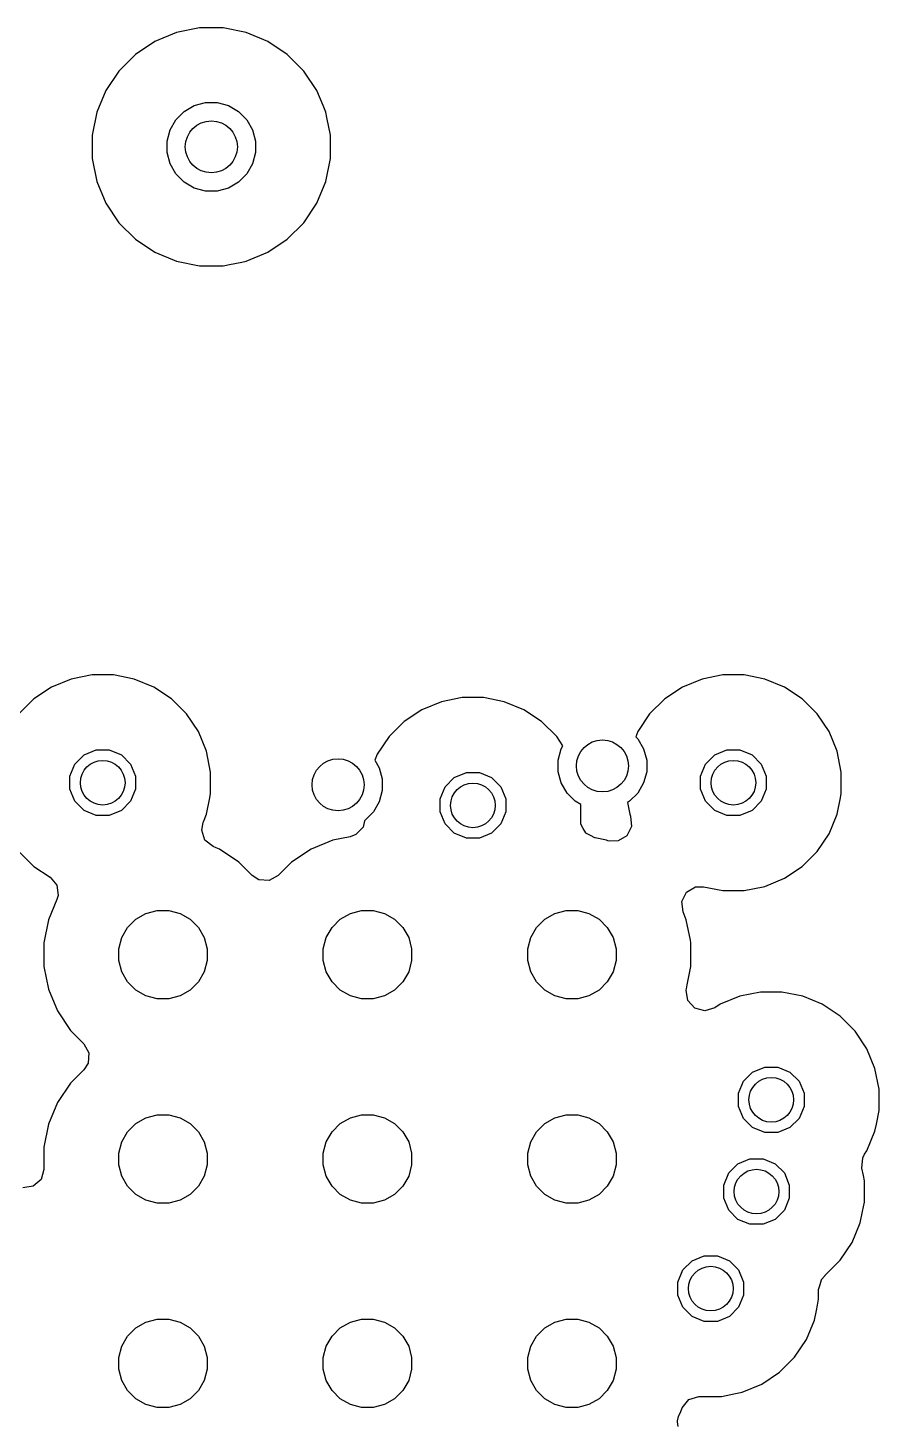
# Model space of a CAD drawing. Header units: inches. Extents: x 5.12 to 6.15, y -4.12 to -1.79.
# Drawn here: x 5.5452 to 5.7706, y -3.0134 to -2.644 of the extents above; entities that cross this region are included whole.
import ezdxf

# ---------------------------------------------------------------- set-up
doc = ezdxf.new("R2010")
doc.units = ezdxf.units.IN
doc.header["$MEASUREMENT"] = 0
doc.layers.add('In2.Cu', color=33, linetype='CONTINUOUS', true_color=0xce7d2c)

msp = doc.modelspace()

# ---------------------------------------------------------------- linework, layer by layer
at = {"layer": 'In2.Cu', "linetype": 'CONTINUOUS'}
for p, q in [((5.59064, -2.64404), (5.58455, -2.64525)), ((5.59685, -2.64404), (5.59064, -2.64404)), ((5.59064, -2.64404), (5.59064, -2.64404)), ((5.60294, -2.64525), (5.59685, -2.64404)), ((5.59685, -2.64404), (5.59685, -2.64404)), ((5.57882, -2.64762), (5.57366, -2.65107)), ((5.58455, -2.64525), (5.57882, -2.64762)), ((5.57882, -2.64762), (5.57882, -2.64762)), ((5.58455, -2.64525), (5.58455, -2.64525)), ((5.60867, -2.64762), (5.60294, -2.64525)), ((5.60294, -2.64525), (5.60294, -2.64525)), ((5.61384, -2.65107), (5.60867, -2.64762)), ((5.60867, -2.64762), (5.60867, -2.64762)), ((5.57366, -2.65107), (5.56927, -2.65546)), ((5.57366, -2.65107), (5.57366, -2.65107)), ((5.61823, -2.65546), (5.61384, -2.65107)), ((5.61384, -2.65107), (5.61384, -2.65107)), ((5.56927, -2.65546), (5.56582, -2.66062)), ((5.56927, -2.65546), (5.56927, -2.65546)), ((5.62167, -2.66062), (5.61823, -2.65546)), ((5.61823, -2.65546), (5.61823, -2.65546)), ((5.56582, -2.66062), (5.56344, -2.66636)), ((5.56582, -2.66062), (5.56582, -2.66062)), ((5.62168, -2.66062), (5.62167, -2.66062)), ((5.62333, -2.66461), (5.62168, -2.66062)), ((5.56344, -2.66636), (5.56223, -2.67245)), ((5.56344, -2.66636), (5.56344, -2.66636)), ((5.58438, -2.66836), (5.58656, -2.66618)), ((5.58656, -2.66618), (5.58923, -2.66464)), ((5.58923, -2.66464), (5.5922, -2.66384)), ((5.5922, -2.66384), (5.59529, -2.66384)), ((5.59529, -2.66384), (5.59827, -2.66464)), ((5.59827, -2.66464), (5.60094, -2.66618)), ((5.60094, -2.66618), (5.60312, -2.66836)), ((5.62405, -2.66636), (5.62333, -2.66461)), ((5.62434, -2.66779), (5.62405, -2.66636)), ((5.58283, -2.67103), (5.58438, -2.66836)), ((5.60312, -2.66836), (5.60466, -2.67103)), ((5.62526, -2.67245), (5.62434, -2.66779)), ((5.56223, -2.67245), (5.56223, -2.67866)), ((5.58204, -2.67401), (5.58283, -2.67103)), ((5.58204, -2.67709), (5.58204, -2.67401)), ((5.60466, -2.67103), (5.60546, -2.67401)), ((5.60546, -2.67401), (5.60546, -2.67709)), ((5.62526, -2.67866), (5.62526, -2.67245)), ((5.62526, -2.67245), (5.62526, -2.67245)), ((5.62526, -2.67245), (5.62526, -2.67245)), ((5.58283, -2.68007), (5.58204, -2.67709)), ((5.60546, -2.67709), (5.60466, -2.68007)), ((5.56223, -2.67866), (5.56344, -2.68474)), ((5.58438, -2.68274), (5.58283, -2.68007)), ((5.60466, -2.68007), (5.60312, -2.68274)), ((5.62405, -2.68474), (5.62526, -2.67866)), ((5.56344, -2.68474), (5.56344, -2.68474)), ((5.56344, -2.68474), (5.56582, -2.69048)), ((5.58656, -2.68492), (5.58438, -2.68274)), ((5.58923, -2.68646), (5.58656, -2.68492)), ((5.60094, -2.68492), (5.59827, -2.68646)), ((5.60312, -2.68274), (5.60094, -2.68492)), ((5.62167, -2.69048), (5.62405, -2.68474)), ((5.5922, -2.68726), (5.58923, -2.68646)), ((5.59529, -2.68726), (5.5922, -2.68726)), ((5.59827, -2.68646), (5.59529, -2.68726)), ((5.56582, -2.69048), (5.56582, -2.69048)), ((5.56582, -2.69048), (5.56927, -2.69564)), ((5.61823, -2.69564), (5.62167, -2.69048)), ((5.56927, -2.69564), (5.56927, -2.69564)), ((5.56927, -2.69564), (5.57366, -2.70003)), ((5.61384, -2.70003), (5.61823, -2.69564)), ((5.57366, -2.70003), (5.57366, -2.70003)), ((5.57366, -2.70003), (5.57882, -2.70348)), ((5.57882, -2.70348), (5.57882, -2.70348)), ((5.57882, -2.70348), (5.58455, -2.70586)), ((5.60294, -2.70586), (5.60867, -2.70348)), ((5.60867, -2.70348), (5.61384, -2.70003)), ((5.58455, -2.70586), (5.58455, -2.70586)), ((5.58455, -2.70586), (5.59064, -2.70707)), ((5.59064, -2.70707), (5.59064, -2.70707)), ((5.59064, -2.70707), (5.59064, -2.70707)), ((5.59064, -2.70707), (5.59685, -2.70707)), ((5.59685, -2.70707), (5.59735, -2.70697)), ((5.59685, -2.70707), (5.59685, -2.70707)), ((5.59735, -2.70697), (5.59856, -2.70673)), ((5.59856, -2.70673), (5.60184, -2.70607)), ((5.59856, -2.70673), (5.59856, -2.70673)), ((5.60184, -2.70607), (5.60294, -2.70586)), ((5.55667, -2.81653), (5.55147, -2.81869)), ((5.56219, -2.81544), (5.55667, -2.81653)), ((5.55667, -2.81653), (5.55667, -2.81653)), ((5.56781, -2.81544), (5.56219, -2.81544)), ((5.56219, -2.81544), (5.56219, -2.81544)), ((5.57333, -2.81653), (5.56781, -2.81544)), ((5.56781, -2.81544), (5.56781, -2.81544)), ((5.57853, -2.81869), (5.57333, -2.81653)), ((5.57333, -2.81653), (5.57333, -2.81653)), ((5.72367, -2.81653), (5.71847, -2.81869)), ((5.72919, -2.81544), (5.72367, -2.81653)), ((5.72367, -2.81653), (5.72367, -2.81653)), ((5.73481, -2.81544), (5.72919, -2.81544)), ((5.72919, -2.81544), (5.72919, -2.81544)), ((5.74033, -2.81653), (5.73481, -2.81544)), ((5.73481, -2.81544), (5.73481, -2.81544)), ((5.74553, -2.81869), (5.74033, -2.81653)), ((5.74033, -2.81653), (5.74033, -2.81653)), ((5.55147, -2.81869), (5.54679, -2.82181)), ((5.55147, -2.81869), (5.55147, -2.81869)), ((5.58321, -2.82181), (5.57853, -2.81869)), ((5.57853, -2.81869), (5.57853, -2.81869)), ((5.66019, -2.82144), (5.65467, -2.82253)), ((5.66581, -2.82144), (5.66019, -2.82144)), ((5.66019, -2.82144), (5.66019, -2.82144)), ((5.67133, -2.82253), (5.66581, -2.82144)), ((5.66581, -2.82144), (5.66581, -2.82144)), ((5.71847, -2.81869), (5.71379, -2.82181)), ((5.71847, -2.81869), (5.71847, -2.81869)), ((5.75021, -2.82181), (5.74553, -2.81869)), ((5.74553, -2.81869), (5.74553, -2.81869)), ((5.54679, -2.82181), (5.54281, -2.82579)), ((5.54679, -2.82181), (5.54679, -2.82181)), ((5.58719, -2.82579), (5.58321, -2.82181)), ((5.58321, -2.82181), (5.58321, -2.82181)), ((5.64947, -2.82469), (5.64479, -2.82781)), ((5.65467, -2.82253), (5.64947, -2.82469)), ((5.64947, -2.82469), (5.64947, -2.82469)), ((5.65467, -2.82253), (5.65467, -2.82253)), ((5.67653, -2.82469), (5.67133, -2.82253)), ((5.67133, -2.82253), (5.67133, -2.82253)), ((5.68121, -2.82781), (5.67653, -2.82469)), ((5.67653, -2.82469), (5.67653, -2.82469)), ((5.71379, -2.82181), (5.70981, -2.82579)), ((5.71379, -2.82181), (5.71379, -2.82181)), ((5.75419, -2.82579), (5.75021, -2.82181)), ((5.75021, -2.82181), (5.75021, -2.82181)), ((5.59031, -2.83047), (5.58719, -2.82579)), ((5.58719, -2.82579), (5.58719, -2.82579)), ((5.64479, -2.82781), (5.64081, -2.83179)), ((5.64479, -2.82781), (5.64479, -2.82781)), ((5.68519, -2.83179), (5.68121, -2.82781)), ((5.68121, -2.82781), (5.68121, -2.82781)), ((5.70981, -2.82579), (5.70669, -2.83047)), ((5.70981, -2.82579), (5.70981, -2.82579)), ((5.75731, -2.83047), (5.75419, -2.82579)), ((5.75419, -2.82579), (5.75419, -2.82579)), ((5.59247, -2.83567), (5.59031, -2.83047)), ((5.59031, -2.83047), (5.59031, -2.83047)), ((5.59031, -2.83047), (5.59031, -2.83047)), ((5.64081, -2.83179), (5.63769, -2.83647)), ((5.64081, -2.83179), (5.64081, -2.83179)), ((5.68684, -2.83426), (5.68519, -2.83179)), ((5.68519, -2.83179), (5.68519, -2.83179)), ((5.70669, -2.83047), (5.70613, -2.83182)), ((5.70613, -2.83182), (5.70668, -2.83236)), ((5.70668, -2.83236), (5.70822, -2.83503)), ((5.70669, -2.83047), (5.70669, -2.83047)), ((5.75947, -2.83567), (5.75731, -2.83047)), ((5.75731, -2.83047), (5.75731, -2.83047)), ((5.75731, -2.83047), (5.75731, -2.83047)), ((5.56008, -2.83663), (5.56327, -2.83531)), ((5.56327, -2.83531), (5.56673, -2.83531)), ((5.56673, -2.83531), (5.56992, -2.83663)), ((5.59356, -2.84119), (5.59247, -2.83567)), ((5.59247, -2.83567), (5.59247, -2.83567)), ((5.59247, -2.83567), (5.59247, -2.83567)), ((5.63769, -2.83647), (5.63705, -2.83801)), ((5.63769, -2.83647), (5.63769, -2.83647)), ((5.6856, -2.83801), (5.68639, -2.83503)), ((5.68639, -2.83503), (5.68684, -2.83426)), ((5.70822, -2.83503), (5.70902, -2.83801)), ((5.72708, -2.83663), (5.73027, -2.83531)), ((5.73027, -2.83531), (5.73373, -2.83531)), ((5.73373, -2.83531), (5.73692, -2.83663)), ((5.76056, -2.84119), (5.75947, -2.83567)), ((5.75947, -2.83567), (5.75947, -2.83567)), ((5.75947, -2.83567), (5.75947, -2.83567)), ((5.55631, -2.84227), (5.55763, -2.83908)), ((5.55763, -2.83908), (5.56008, -2.83663)), ((5.56992, -2.83663), (5.57237, -2.83908)), ((5.57237, -2.83908), (5.57369, -2.84227)), ((5.63705, -2.83801), (5.63822, -2.84003)), ((5.63822, -2.84003), (5.63902, -2.84301)), ((5.6856, -2.84109), (5.6856, -2.83801)), ((5.70902, -2.83801), (5.70902, -2.84109)), ((5.72331, -2.84227), (5.72463, -2.83908)), ((5.72463, -2.83908), (5.72708, -2.83663)), ((5.73692, -2.83663), (5.73937, -2.83908)), ((5.73937, -2.83908), (5.74069, -2.84227)), ((5.55631, -2.84573), (5.55631, -2.84227)), ((5.57369, -2.84227), (5.57369, -2.84573)), ((5.59356, -2.84681), (5.59356, -2.84119)), ((5.63902, -2.84301), (5.63902, -2.84609)), ((5.65563, -2.84508), (5.65808, -2.84263)), ((5.65808, -2.84263), (5.66127, -2.84131)), ((5.66127, -2.84131), (5.66473, -2.84131)), ((5.66473, -2.84131), (5.66792, -2.84263)), ((5.66792, -2.84263), (5.67037, -2.84508)), ((5.68639, -2.84407), (5.6856, -2.84109)), ((5.70902, -2.84109), (5.70822, -2.84407)), ((5.72331, -2.84573), (5.72331, -2.84227)), ((5.74069, -2.84227), (5.74069, -2.84573)), ((5.76056, -2.84681), (5.76056, -2.84119)), ((5.55763, -2.84892), (5.55631, -2.84573)), ((5.57369, -2.84573), (5.57237, -2.84892)), ((5.59334, -2.84796), (5.59356, -2.84681)), ((5.63902, -2.84609), (5.63822, -2.84907)), ((5.65431, -2.84827), (5.65563, -2.84508)), ((5.67037, -2.84508), (5.67169, -2.84827)), ((5.68793, -2.84674), (5.68639, -2.84407)), ((5.69011, -2.84892), (5.68793, -2.84674)), ((5.70668, -2.84674), (5.7045, -2.84892)), ((5.70822, -2.84407), (5.70668, -2.84674)), ((5.72463, -2.84892), (5.72331, -2.84573)), ((5.74069, -2.84573), (5.73937, -2.84892)), ((5.76034, -2.84796), (5.76056, -2.84681)), ((5.56008, -2.85137), (5.55763, -2.84892)), ((5.57237, -2.84892), (5.56992, -2.85137)), ((5.59247, -2.85233), (5.59334, -2.84796)), ((5.63822, -2.84907), (5.63668, -2.85174)), ((5.65431, -2.85173), (5.65431, -2.84827)), ((5.67169, -2.84827), (5.67169, -2.85173)), ((5.69156, -2.84976), (5.69011, -2.84892)), ((5.69156, -2.85281), (5.69156, -2.84976)), ((5.7045, -2.84892), (5.70392, -2.84925)), ((5.70392, -2.84925), (5.70453, -2.85233)), ((5.72708, -2.85137), (5.72463, -2.84892)), ((5.73937, -2.84892), (5.73692, -2.85137)), ((5.75947, -2.85233), (5.76034, -2.84796)), ((5.56327, -2.85269), (5.56008, -2.85137)), ((5.56673, -2.85269), (5.56327, -2.85269)), ((5.56992, -2.85137), (5.56673, -2.85269)), ((5.59119, -2.85657), (5.59155, -2.85453)), ((5.59155, -2.85453), (5.59164, -2.85433)), ((5.59164, -2.85433), (5.59247, -2.85233)), ((5.63427, -2.85405), (5.63395, -2.85574)), ((5.6345, -2.85392), (5.63427, -2.85405)), ((5.63668, -2.85174), (5.6345, -2.85392)), ((5.65563, -2.85492), (5.65431, -2.85173)), ((5.65808, -2.85737), (5.65563, -2.85492)), ((5.67037, -2.85492), (5.66792, -2.85737)), ((5.67169, -2.85173), (5.67037, -2.85492)), ((5.69154, -2.85305), (5.69155, -2.85295)), ((5.69155, -2.85305), (5.69154, -2.85305)), ((5.69155, -2.85289), (5.69156, -2.85281)), ((5.69155, -2.85295), (5.69155, -2.85289)), ((5.69158, -2.85464), (5.69155, -2.85305)), ((5.69156, -2.85486), (5.69158, -2.85464)), ((5.69158, -2.8549), (5.69156, -2.85486)), ((5.69159, -2.85496), (5.69158, -2.8549)), ((5.69224, -2.85612), (5.69159, -2.85496)), ((5.70453, -2.85233), (5.70453, -2.85233)), ((5.70453, -2.85233), (5.70474, -2.85283)), ((5.70474, -2.85283), (5.70504, -2.85557)), ((5.73027, -2.85269), (5.72708, -2.85137)), ((5.73373, -2.85269), (5.73027, -2.85269)), ((5.73692, -2.85137), (5.73373, -2.85269)), ((5.75731, -2.85753), (5.75947, -2.85233)), ((5.59205, -2.85918), (5.59119, -2.85657)), ((5.63055, -2.8583), (5.62589, -2.85923)), ((5.63205, -2.85774), (5.63055, -2.8583)), ((5.63395, -2.85574), (5.63205, -2.85774)), ((5.66127, -2.85869), (5.65808, -2.85737)), ((5.66473, -2.85869), (5.66127, -2.85869)), ((5.66792, -2.85737), (5.66473, -2.85869)), ((5.69287, -2.85728), (5.69224, -2.85612)), ((5.69292, -2.85731), (5.69287, -2.85728)), ((5.69295, -2.85735), (5.69292, -2.85731)), ((5.69412, -2.85797), (5.69295, -2.85735)), ((5.69528, -2.85861), (5.69412, -2.85797)), ((5.69534, -2.85862), (5.69528, -2.85861)), ((5.69841, -2.85923), (5.69534, -2.85862)), ((5.7038, -2.85803), (5.70144, -2.85943)), ((5.70504, -2.85557), (5.7038, -2.85803)), ((5.75419, -2.86221), (5.75731, -2.85753)), ((5.54281, -2.86221), (5.54679, -2.86619)), ((5.5942, -2.86091), (5.59205, -2.85918)), ((5.59503, -2.86125), (5.5942, -2.86091)), ((5.59588, -2.86161), (5.59503, -2.86125)), ((5.60104, -2.86506), (5.59588, -2.86161)), ((5.59588, -2.86161), (5.59588, -2.86161)), ((5.59588, -2.86161), (5.59588, -2.86161)), ((5.62016, -2.86161), (5.61499, -2.86506)), ((5.62589, -2.85923), (5.62016, -2.86161)), ((5.62016, -2.86161), (5.62016, -2.86161)), ((5.62589, -2.85923), (5.62589, -2.85923)), ((5.69876, -2.85938), (5.69841, -2.85923)), ((5.69918, -2.85947), (5.69876, -2.85938)), ((5.70144, -2.85943), (5.69918, -2.85947)), ((5.75021, -2.86619), (5.75419, -2.86221)), ((5.60457, -2.86858), (5.60104, -2.86506)), ((5.60104, -2.86506), (5.60104, -2.86506)), ((5.61499, -2.86506), (5.61147, -2.86858)), ((5.61499, -2.86506), (5.61499, -2.86506)), ((5.54679, -2.86619), (5.54679, -2.86619)), ((5.54679, -2.86619), (5.55107, -2.86905)), ((5.55107, -2.86905), (5.55284, -2.87116)), ((5.60631, -2.8697), (5.60457, -2.86858)), ((5.60906, -2.8699), (5.60631, -2.8697)), ((5.61147, -2.86858), (5.60906, -2.8699)), ((5.74033, -2.87147), (5.74553, -2.86931)), ((5.74553, -2.86931), (5.75021, -2.86619)), ((5.55284, -2.87116), (5.55318, -2.87389)), ((5.71834, -2.87547), (5.71958, -2.87301)), ((5.71958, -2.87301), (5.72194, -2.87161)), ((5.72194, -2.87161), (5.7241, -2.87155)), ((5.7241, -2.87155), (5.72919, -2.87256)), ((5.72919, -2.87256), (5.72919, -2.87256)), ((5.72919, -2.87256), (5.73481, -2.87256)), ((5.73481, -2.87256), (5.7399, -2.87155)), ((5.7399, -2.87155), (5.74033, -2.87147)), ((5.55287, -2.87497), (5.55065, -2.88034)), ((5.55318, -2.87389), (5.55287, -2.87497)), ((5.71864, -2.87821), (5.71834, -2.87547)), ((5.55065, -2.88034), (5.54943, -2.88643)), ((5.55065, -2.88034), (5.55065, -2.88034)), ((5.57158, -2.88235), (5.57376, -2.88017)), ((5.57376, -2.88017), (5.57643, -2.87862)), ((5.57643, -2.87862), (5.57941, -2.87783)), ((5.57941, -2.87783), (5.58249, -2.87783)), ((5.58249, -2.87783), (5.58547, -2.87862)), ((5.58547, -2.87862), (5.58814, -2.88017)), ((5.58814, -2.88017), (5.59032, -2.88235)), ((5.62571, -2.88235), (5.62789, -2.88017)), ((5.62789, -2.88017), (5.63056, -2.87862)), ((5.63056, -2.87862), (5.63354, -2.87783)), ((5.63354, -2.87783), (5.63663, -2.87783)), ((5.63663, -2.87783), (5.6396, -2.87862)), ((5.6396, -2.87862), (5.64227, -2.88017)), ((5.64227, -2.88017), (5.64445, -2.88235)), ((5.67985, -2.88235), (5.68203, -2.88017)), ((5.68203, -2.88017), (5.6847, -2.87862)), ((5.6847, -2.87862), (5.68768, -2.87783)), ((5.68768, -2.87783), (5.69076, -2.87783)), ((5.69076, -2.87783), (5.69374, -2.87862)), ((5.69374, -2.87862), (5.69641, -2.88017)), ((5.69641, -2.88017), (5.69859, -2.88235)), ((5.71952, -2.88034), (5.71864, -2.87821)), ((5.72059, -2.88569), (5.71952, -2.88034)), ((5.57004, -2.88502), (5.57158, -2.88235)), ((5.59032, -2.88235), (5.59186, -2.88502)), ((5.62417, -2.88502), (5.62571, -2.88235)), ((5.64445, -2.88235), (5.646, -2.88502)), ((5.67831, -2.88502), (5.67985, -2.88235)), ((5.69859, -2.88235), (5.70013, -2.88502)), ((5.54943, -2.88643), (5.54943, -2.89264)), ((5.56924, -2.88799), (5.57004, -2.88502)), ((5.56924, -2.89108), (5.56924, -2.88799)), ((5.59186, -2.88502), (5.59266, -2.88799)), ((5.59266, -2.88799), (5.59266, -2.89108)), ((5.62337, -2.88799), (5.62417, -2.88502)), ((5.62337, -2.89108), (5.62337, -2.88799)), ((5.646, -2.88502), (5.64679, -2.88799)), ((5.64679, -2.88799), (5.64679, -2.89108)), ((5.67751, -2.88799), (5.67831, -2.88502)), ((5.67751, -2.89108), (5.67751, -2.88799)), ((5.70013, -2.88502), (5.70093, -2.88799)), ((5.70093, -2.88799), (5.70093, -2.89108)), ((5.72073, -2.88643), (5.72059, -2.88569)), ((5.72073, -2.89264), (5.72073, -2.88643)), ((5.72073, -2.88643), (5.72073, -2.88643)), ((5.57004, -2.89406), (5.56924, -2.89108)), ((5.59266, -2.89108), (5.59186, -2.89406)), ((5.62417, -2.89406), (5.62337, -2.89108)), ((5.64679, -2.89108), (5.646, -2.89406)), ((5.67831, -2.89406), (5.67751, -2.89108)), ((5.70093, -2.89108), (5.70013, -2.89406)), ((5.54943, -2.89264), (5.55065, -2.89873)), ((5.57158, -2.89673), (5.57004, -2.89406)), ((5.59186, -2.89406), (5.59032, -2.89673)), ((5.62571, -2.89673), (5.62417, -2.89406)), ((5.646, -2.89406), (5.64445, -2.89673)), ((5.67985, -2.89673), (5.67831, -2.89406)), ((5.70013, -2.89406), (5.69859, -2.89673)), ((5.71976, -2.89752), (5.72073, -2.89264)), ((5.55065, -2.89873), (5.55065, -2.89873)), ((5.55065, -2.89873), (5.55302, -2.90446)), ((5.57376, -2.89891), (5.57158, -2.89673)), ((5.57643, -2.90045), (5.57376, -2.89891)), ((5.58814, -2.89891), (5.58547, -2.90045)), ((5.59032, -2.89673), (5.58814, -2.89891)), ((5.62789, -2.89891), (5.62571, -2.89673)), ((5.63056, -2.90045), (5.62789, -2.89891)), ((5.64227, -2.89891), (5.6396, -2.90045)), ((5.64445, -2.89673), (5.64227, -2.89891)), ((5.68203, -2.89891), (5.67985, -2.89673)), ((5.6847, -2.90045), (5.68203, -2.89891)), ((5.69641, -2.89891), (5.69374, -2.90045)), ((5.69859, -2.89673), (5.69641, -2.89891)), ((5.71949, -2.89897), (5.71954, -2.89863)), ((5.71993, -2.90169), (5.71949, -2.89897)), ((5.71954, -2.89862), (5.71976, -2.89752)), ((5.71954, -2.89863), (5.71954, -2.89862)), ((5.57941, -2.90125), (5.57643, -2.90045)), ((5.58249, -2.90125), (5.57941, -2.90125)), ((5.58547, -2.90045), (5.58249, -2.90125)), ((5.63354, -2.90125), (5.63056, -2.90045)), ((5.63663, -2.90125), (5.63354, -2.90125)), ((5.6396, -2.90045), (5.63663, -2.90125)), ((5.68768, -2.90125), (5.6847, -2.90045)), ((5.69076, -2.90125), (5.68768, -2.90125)), ((5.69374, -2.90045), (5.69076, -2.90125)), ((5.72176, -2.90374), (5.71993, -2.90169)), ((5.72847, -2.90269), (5.72704, -2.90364)), ((5.73367, -2.90053), (5.72847, -2.90269)), ((5.72847, -2.90269), (5.72847, -2.90269)), ((5.73919, -2.89944), (5.73367, -2.90053)), ((5.73367, -2.90053), (5.73367, -2.90053)), ((5.74481, -2.89944), (5.73919, -2.89944)), ((5.73919, -2.89944), (5.73919, -2.89944)), ((5.75033, -2.90053), (5.74481, -2.89944)), ((5.74481, -2.89944), (5.74481, -2.89944)), ((5.75553, -2.90269), (5.75033, -2.90053)), ((5.75033, -2.90053), (5.75033, -2.90053)), ((5.76021, -2.90581), (5.75553, -2.90269)), ((5.75553, -2.90269), (5.75553, -2.90269)), ((5.55302, -2.90446), (5.55302, -2.90446)), ((5.55302, -2.90446), (5.55647, -2.90963)), ((5.72442, -2.90446), (5.72176, -2.90374)), ((5.72704, -2.90364), (5.72442, -2.90446)), ((5.76419, -2.90979), (5.76021, -2.90581)), ((5.76021, -2.90581), (5.76021, -2.90581)), ((5.55647, -2.90963), (5.55647, -2.90963)), ((5.55647, -2.90963), (5.56, -2.91315)), ((5.76731, -2.91447), (5.76419, -2.90979)), ((5.76419, -2.90979), (5.76419, -2.90979)), ((5.56, -2.91315), (5.56131, -2.91556)), ((5.56131, -2.91556), (5.56112, -2.91831)), ((5.76947, -2.91967), (5.76731, -2.91447)), ((5.76731, -2.91447), (5.76731, -2.91447)), ((5.76731, -2.91447), (5.76731, -2.91447)), ((5.56, -2.92005), (5.55647, -2.92358)), ((5.56112, -2.91831), (5.56, -2.92005)), ((5.73463, -2.92308), (5.73708, -2.92063)), ((5.73708, -2.92063), (5.74027, -2.91931)), ((5.74027, -2.91931), (5.74373, -2.91931)), ((5.74373, -2.91931), (5.74692, -2.92063)), ((5.74692, -2.92063), (5.74937, -2.92308)), ((5.77056, -2.92519), (5.76947, -2.91967)), ((5.76947, -2.91967), (5.76947, -2.91967)), ((5.76947, -2.91967), (5.76947, -2.91967)), ((5.55647, -2.92358), (5.55302, -2.92874)), ((5.55647, -2.92358), (5.55647, -2.92358)), ((5.73331, -2.92627), (5.73463, -2.92308)), ((5.74937, -2.92308), (5.75069, -2.92627)), ((5.77056, -2.93081), (5.77056, -2.92519)), ((5.55302, -2.92874), (5.55065, -2.93448)), ((5.55302, -2.92874), (5.55302, -2.92874)), ((5.73331, -2.92973), (5.73331, -2.92627)), ((5.75069, -2.92627), (5.75069, -2.92973)), ((5.57643, -2.93276), (5.57941, -2.93196)), ((5.57941, -2.93196), (5.58249, -2.93196)), ((5.58249, -2.93196), (5.58547, -2.93276)), ((5.63056, -2.93276), (5.63354, -2.93196)), ((5.63354, -2.93196), (5.63663, -2.93196)), ((5.63663, -2.93196), (5.6396, -2.93276)), ((5.6847, -2.93276), (5.68768, -2.93196)), ((5.68768, -2.93196), (5.69076, -2.93196)), ((5.69076, -2.93196), (5.69374, -2.93276)), ((5.73463, -2.93292), (5.73331, -2.92973)), ((5.75069, -2.92973), (5.74937, -2.93292)), ((5.76983, -2.93448), (5.77056, -2.93081)), ((5.55065, -2.93448), (5.54943, -2.94057)), ((5.55065, -2.93448), (5.55065, -2.93448)), ((5.57158, -2.93648), (5.57376, -2.9343)), ((5.57376, -2.9343), (5.57643, -2.93276)), ((5.58547, -2.93276), (5.58814, -2.9343)), ((5.58814, -2.9343), (5.59032, -2.93648)), ((5.62571, -2.93648), (5.62789, -2.9343)), ((5.62789, -2.9343), (5.63056, -2.93276)), ((5.6396, -2.93276), (5.64227, -2.9343)), ((5.64227, -2.9343), (5.64445, -2.93648)), ((5.67985, -2.93648), (5.68203, -2.9343)), ((5.68203, -2.9343), (5.6847, -2.93276)), ((5.69374, -2.93276), (5.69641, -2.9343)), ((5.69641, -2.9343), (5.69859, -2.93648)), ((5.73708, -2.93537), (5.73463, -2.93292)), ((5.74027, -2.93669), (5.73708, -2.93537)), ((5.74692, -2.93537), (5.74373, -2.93669)), ((5.74937, -2.93292), (5.74692, -2.93537)), ((5.76947, -2.93633), (5.76983, -2.93448)), ((5.56924, -2.94213), (5.57004, -2.93915)), ((5.57004, -2.93915), (5.57158, -2.93648)), ((5.59032, -2.93648), (5.59186, -2.93915)), ((5.59186, -2.93915), (5.59266, -2.94213)), ((5.62337, -2.94213), (5.62417, -2.93915)), ((5.62417, -2.93915), (5.62571, -2.93648)), ((5.64445, -2.93648), (5.646, -2.93915)), ((5.646, -2.93915), (5.64679, -2.94213)), ((5.67751, -2.94213), (5.67831, -2.93915)), ((5.67831, -2.93915), (5.67985, -2.93648)), ((5.69859, -2.93648), (5.70013, -2.93915)), ((5.70013, -2.93915), (5.70093, -2.94213)), ((5.74373, -2.93669), (5.74027, -2.93669)), ((5.76731, -2.94153), (5.76947, -2.93633)), ((5.54943, -2.94057), (5.54943, -2.94647)), ((5.56924, -2.94521), (5.56924, -2.94213)), ((5.59266, -2.94213), (5.59266, -2.94521)), ((5.62337, -2.94521), (5.62337, -2.94213)), ((5.64679, -2.94213), (5.64679, -2.94521)), ((5.67751, -2.94521), (5.67751, -2.94213)), ((5.70093, -2.94213), (5.70093, -2.94521)), ((5.73318, -2.94493), (5.73637, -2.94361)), ((5.73637, -2.94361), (5.73983, -2.94361)), ((5.73983, -2.94361), (5.74302, -2.94493)), ((5.76599, -2.94608), (5.76623, -2.94334)), ((5.76623, -2.94334), (5.76672, -2.94242)), ((5.76672, -2.94242), (5.76731, -2.94153)), ((5.54943, -2.94647), (5.54866, -2.94911)), ((5.57004, -2.94819), (5.56924, -2.94521)), ((5.59266, -2.94521), (5.59186, -2.94819)), ((5.62417, -2.94819), (5.62337, -2.94521)), ((5.64679, -2.94521), (5.646, -2.94819)), ((5.67831, -2.94819), (5.67751, -2.94521)), ((5.70093, -2.94521), (5.70013, -2.94819)), ((5.73074, -2.94737), (5.73318, -2.94493)), ((5.74302, -2.94493), (5.74547, -2.94737)), ((5.76639, -2.94807), (5.76599, -2.94608)), ((5.54658, -2.95091), (5.54386, -2.9513)), ((5.54866, -2.94911), (5.54658, -2.95091)), ((5.57158, -2.95086), (5.57004, -2.94819)), ((5.57376, -2.95304), (5.57158, -2.95086)), ((5.59032, -2.95086), (5.58814, -2.95304)), ((5.59186, -2.94819), (5.59032, -2.95086)), ((5.62571, -2.95086), (5.62417, -2.94819)), ((5.62789, -2.95304), (5.62571, -2.95086)), ((5.64445, -2.95086), (5.64227, -2.95304)), ((5.646, -2.94819), (5.64445, -2.95086)), ((5.67985, -2.95086), (5.67831, -2.94819)), ((5.68203, -2.95304), (5.67985, -2.95086)), ((5.69859, -2.95086), (5.69641, -2.95304)), ((5.70013, -2.94819), (5.69859, -2.95086)), ((5.72941, -2.95057), (5.73074, -2.94737)), ((5.72941, -2.95402), (5.72941, -2.95057)), ((5.74547, -2.94737), (5.74679, -2.95057)), ((5.74679, -2.95057), (5.74679, -2.95402)), ((5.76667, -2.94948), (5.76639, -2.94807)), ((5.76667, -2.95511), (5.76667, -2.94948)), ((5.57643, -2.95458), (5.57376, -2.95304)), ((5.57941, -2.95538), (5.57643, -2.95458)), ((5.58547, -2.95458), (5.58249, -2.95538)), ((5.58814, -2.95304), (5.58547, -2.95458)), ((5.63056, -2.95458), (5.62789, -2.95304)), ((5.63354, -2.95538), (5.63056, -2.95458)), ((5.6396, -2.95458), (5.63663, -2.95538)), ((5.64227, -2.95304), (5.6396, -2.95458)), ((5.6847, -2.95458), (5.68203, -2.95304)), ((5.68768, -2.95538), (5.6847, -2.95458)), ((5.69374, -2.95458), (5.69076, -2.95538)), ((5.69641, -2.95304), (5.69374, -2.95458)), ((5.73074, -2.95722), (5.72941, -2.95402)), ((5.74679, -2.95402), (5.74547, -2.95722)), ((5.58249, -2.95538), (5.57941, -2.95538)), ((5.63663, -2.95538), (5.63354, -2.95538)), ((5.69076, -2.95538), (5.68768, -2.95538)), ((5.73318, -2.95966), (5.73074, -2.95722)), ((5.74547, -2.95722), (5.74302, -2.95966)), ((5.76557, -2.96063), (5.76617, -2.95762)), ((5.76617, -2.95762), (5.76667, -2.95511)), ((5.73637, -2.96098), (5.73318, -2.95966)), ((5.73983, -2.96098), (5.73637, -2.96098)), ((5.74302, -2.95966), (5.73983, -2.96098)), ((5.76342, -2.96583), (5.76557, -2.96063)), ((5.72108, -2.97063), (5.72427, -2.96931)), ((5.72427, -2.96931), (5.72773, -2.96931)), ((5.72773, -2.96931), (5.73092, -2.97063)), ((5.76029, -2.9705), (5.76342, -2.96583)), ((5.71731, -2.97627), (5.71863, -2.97308)), ((5.71863, -2.97308), (5.72108, -2.97063)), ((5.73092, -2.97063), (5.73337, -2.97308)), ((5.73337, -2.97308), (5.73469, -2.97627)), ((5.75631, -2.97448), (5.76029, -2.9705)), ((5.71731, -2.97973), (5.71731, -2.97627)), ((5.73469, -2.97627), (5.73469, -2.97973)), ((5.75493, -2.97696), (5.75527, -2.97569)), ((5.75527, -2.97569), (5.75532, -2.97563)), ((5.75532, -2.97563), (5.75534, -2.97559)), ((5.75534, -2.97559), (5.75615, -2.97462)), ((5.75615, -2.97462), (5.75629, -2.9745)), ((5.75629, -2.9745), (5.75631, -2.97448)), ((5.71863, -2.98292), (5.71731, -2.97973)), ((5.73469, -2.97973), (5.73337, -2.98292)), ((5.75456, -2.97823), (5.75493, -2.97696)), ((5.75456, -2.98081), (5.75456, -2.97823)), ((5.72108, -2.98537), (5.71863, -2.98292)), ((5.73337, -2.98292), (5.73092, -2.98537)), ((5.75347, -2.98633), (5.75397, -2.98381)), ((5.75397, -2.98381), (5.75425, -2.98239)), ((5.75425, -2.98239), (5.75456, -2.98081)), ((5.57376, -2.98843), (5.57643, -2.98689)), ((5.57643, -2.98689), (5.57941, -2.98609)), ((5.57941, -2.98609), (5.58249, -2.98609)), ((5.58249, -2.98609), (5.58547, -2.98689)), ((5.58547, -2.98689), (5.58814, -2.98843)), ((5.62789, -2.98843), (5.63056, -2.98689)), ((5.63056, -2.98689), (5.63354, -2.98609)), ((5.63354, -2.98609), (5.63663, -2.98609)), ((5.63663, -2.98609), (5.6396, -2.98689)), ((5.6396, -2.98689), (5.64227, -2.98843)), ((5.68203, -2.98843), (5.6847, -2.98689)), ((5.6847, -2.98689), (5.68768, -2.98609)), ((5.68768, -2.98609), (5.69076, -2.98609)), ((5.69076, -2.98609), (5.69374, -2.98689)), ((5.69374, -2.98689), (5.69641, -2.98843)), ((5.72427, -2.98669), (5.72108, -2.98537)), ((5.72773, -2.98669), (5.72427, -2.98669)), ((5.73092, -2.98537), (5.72773, -2.98669)), ((5.75131, -2.99153), (5.75347, -2.98633)), ((5.57004, -2.99328), (5.57158, -2.99061)), ((5.57158, -2.99061), (5.57376, -2.98843)), ((5.58814, -2.98843), (5.59032, -2.99061)), ((5.59032, -2.99061), (5.59186, -2.99328)), ((5.62417, -2.99328), (5.62571, -2.99061)), ((5.62571, -2.99061), (5.62789, -2.98843)), ((5.64227, -2.98843), (5.64445, -2.99061)), ((5.64445, -2.99061), (5.646, -2.99328)), ((5.67831, -2.99328), (5.67985, -2.99061)), ((5.67985, -2.99061), (5.68203, -2.98843)), ((5.69641, -2.98843), (5.69859, -2.99061)), ((5.69859, -2.99061), (5.70013, -2.99328)), ((5.74819, -2.99621), (5.75131, -2.99153)), ((5.56924, -2.99626), (5.57004, -2.99328)), ((5.59186, -2.99328), (5.59266, -2.99626)), ((5.62337, -2.99626), (5.62417, -2.99328)), ((5.646, -2.99328), (5.64679, -2.99626)), ((5.67751, -2.99626), (5.67831, -2.99328)), ((5.70013, -2.99328), (5.70093, -2.99626)), ((5.56924, -2.99934), (5.56924, -2.99626)), ((5.59266, -2.99626), (5.59266, -2.99934)), ((5.62337, -2.99934), (5.62337, -2.99626)), ((5.64679, -2.99626), (5.64679, -2.99934)), ((5.67751, -2.99934), (5.67751, -2.99626)), ((5.70093, -2.99626), (5.70093, -2.99934)), ((5.74421, -3.00019), (5.74819, -2.99621)), ((5.57004, -3.00232), (5.56924, -2.99934)), ((5.57158, -3.00499), (5.57004, -3.00232)), ((5.59186, -3.00232), (5.59032, -3.00499)), ((5.59266, -2.99934), (5.59186, -3.00232)), ((5.62417, -3.00232), (5.62337, -2.99934)), ((5.62571, -3.00499), (5.62417, -3.00232)), ((5.646, -3.00232), (5.64445, -3.00499)), ((5.64679, -2.99934), (5.646, -3.00232)), ((5.67831, -3.00232), (5.67751, -2.99934)), ((5.67985, -3.00499), (5.67831, -3.00232)), ((5.70013, -3.00232), (5.69859, -3.00499)), ((5.70093, -2.99934), (5.70013, -3.00232)), ((5.73953, -3.00331), (5.74421, -3.00019)), ((5.57376, -3.00717), (5.57158, -3.00499)), ((5.59032, -3.00499), (5.58814, -3.00717)), ((5.62789, -3.00717), (5.62571, -3.00499)), ((5.64445, -3.00499), (5.64227, -3.00717)), ((5.68203, -3.00717), (5.67985, -3.00499)), ((5.69859, -3.00499), (5.69641, -3.00717)), ((5.72881, -3.00656), (5.73253, -3.00582)), ((5.73253, -3.00582), (5.73433, -3.00547)), ((5.73433, -3.00547), (5.73953, -3.00331)), ((5.57643, -3.00872), (5.57376, -3.00717)), ((5.57941, -3.00951), (5.57643, -3.00872)), ((5.58249, -3.00951), (5.57941, -3.00951)), ((5.58547, -3.00872), (5.58249, -3.00951)), ((5.58814, -3.00717), (5.58547, -3.00872)), ((5.63056, -3.00872), (5.62789, -3.00717)), ((5.63354, -3.00951), (5.63056, -3.00872)), ((5.63663, -3.00951), (5.63354, -3.00951)), ((5.6396, -3.00872), (5.63663, -3.00951)), ((5.64227, -3.00717), (5.6396, -3.00872)), ((5.6847, -3.00872), (5.68203, -3.00717)), ((5.68768, -3.00951), (5.6847, -3.00872)), ((5.69076, -3.00951), (5.68768, -3.00951)), ((5.69374, -3.00872), (5.69076, -3.00951)), ((5.69641, -3.00717), (5.69374, -3.00872)), ((5.71805, -3.01055), (5.71845, -3.00958)), ((5.71845, -3.00958), (5.72018, -3.00743)), ((5.72018, -3.00743), (5.72279, -3.00657)), ((5.72279, -3.00657), (5.72296, -3.00656)), ((5.72296, -3.00656), (5.72881, -3.00656)), ((5.71714, -3.01328), (5.71718, -3.0131)), ((5.71736, -3.01451), (5.71714, -3.01328)), ((5.71717, -3.01302), (5.71748, -3.01193)), ((5.71718, -3.0131), (5.71717, -3.01302)), ((5.71748, -3.01193), (5.71805, -3.01055))]:
    msp.add_line(p, q, dxfattribs=at)
at = {"layer": 'In2.Cu'}
for centre, radius in [((5.59375, -2.67555), 0.00689), ((5.69731, -2.83955), 0.00689), ((5.565, -2.844), 0.00591), ((5.62731, -2.84455), 0.00689), ((5.732, -2.844), 0.00591), ((5.663, -2.85), 0.00591), ((5.742, -2.928), 0.00591), ((5.7381, -2.9523), 0.00591), ((5.726, -2.978), 0.00591)]:
    msp.add_circle(centre, radius, dxfattribs=at)

doc.saveas('drawing.dxf')
